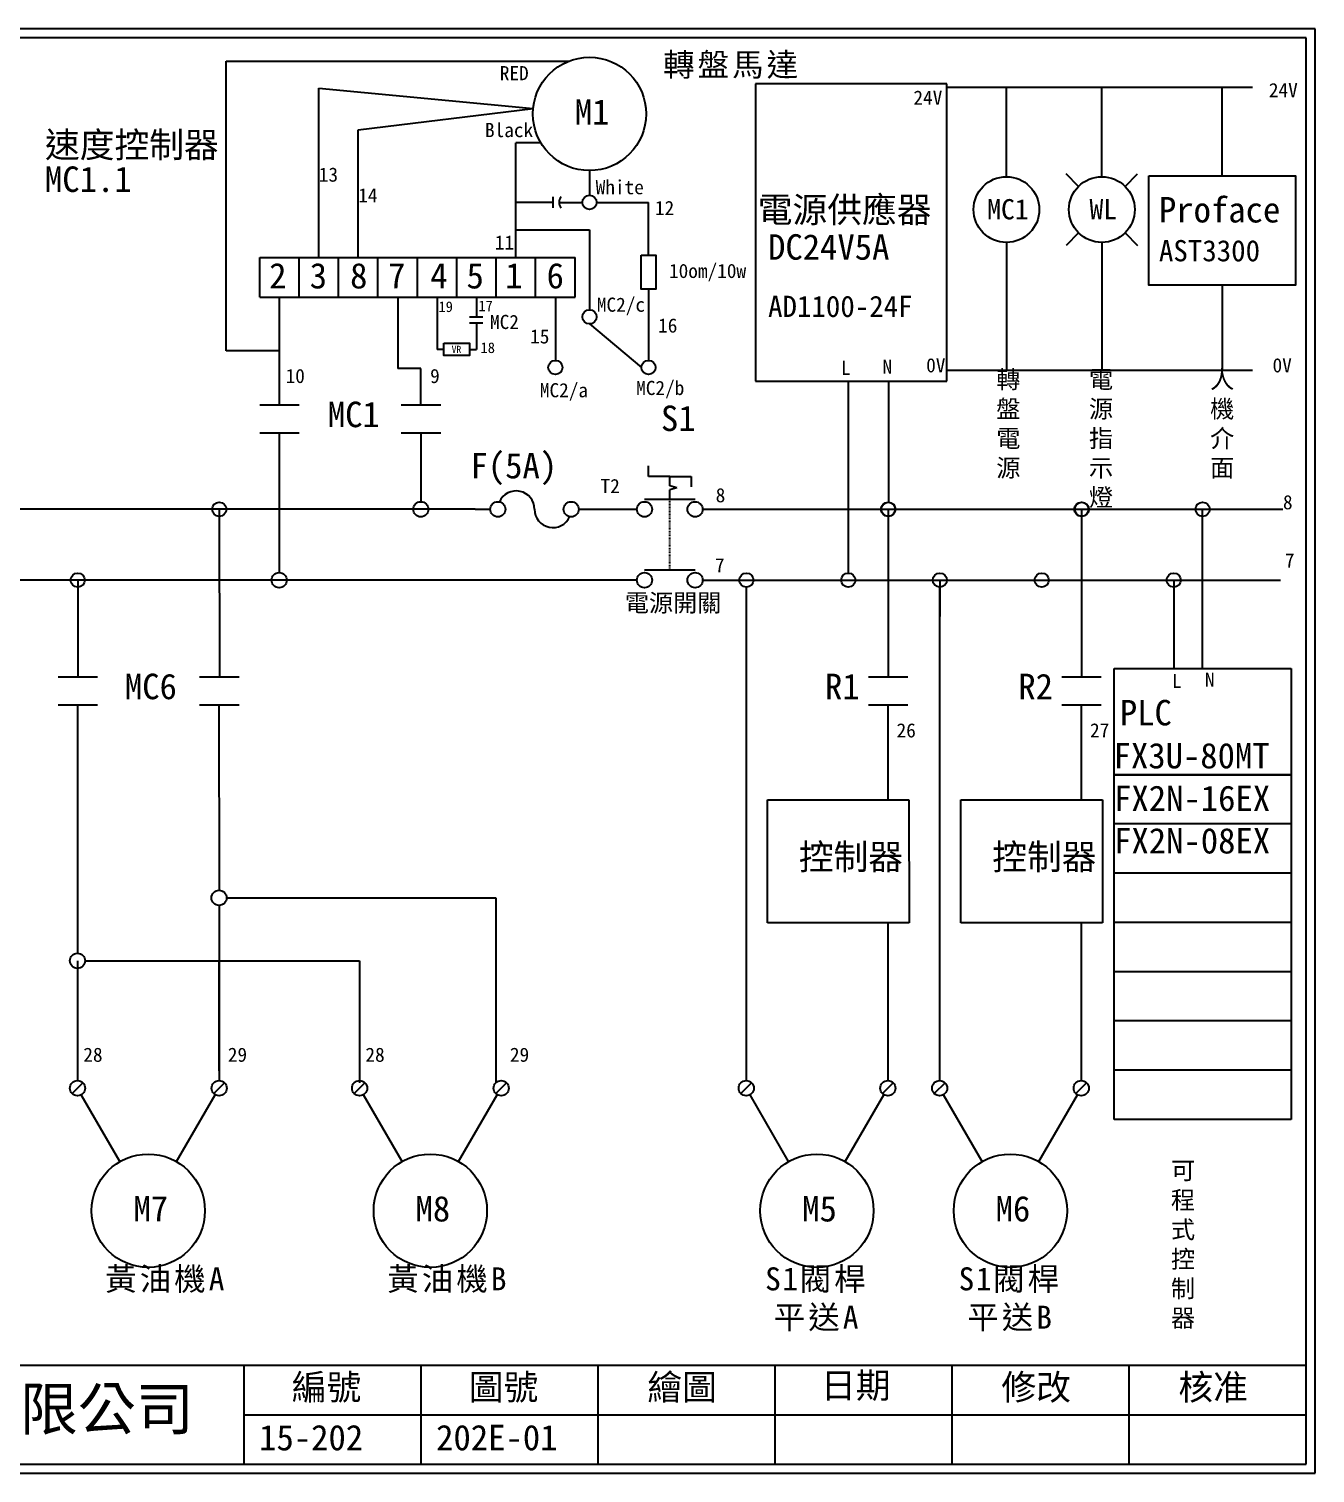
# Model space of a CAD drawing. Extents: x 10 to 297, y 3 to 207.
# Drawn here: x 115.3 to 297, y 3 to 207 of the extents above; entities that cross this region are included whole.
import ezdxf
from ezdxf.enums import TextEntityAlignment as Align

# ---------------------------------------------------------------- set-up
doc = ezdxf.new("R2010")
doc.units = 0
doc.linetypes.add('DASHED', pattern=[0.2, 0.1, -0.1])
doc.layers.get('0').update_dxf_attribs({"linetype": 'CONTINUOUS'})
for name, color, linetype in [('7', 7, 'CONTINUOUS'), ('圖框層', 7, 'CONTINUOUS'), ('標尺寸層', 3, 'CONTINUOUS')]:
    doc.layers.add(name, color=color, linetype=linetype)
doc.styles.add('CNS', font='romanc.shx', dxfattribs={"bigfont": 'chineset.shx'})
doc.styles.add('STSL', font='kaiu.ttf')
doc.styles.add('標楷體', font='kaiu.ttf')

# ---------------------------------------------------------------- blocks, each defined once
blk = doc.blocks.new('FUSE')
at = {"color": 7}
for p, q in [((0, 0), (2.14, 0)), ((14.64, 0), (16.78, 0))]:
    blk.add_line(p, q, dxfattribs=at)
for centre in [(3.21, 0), (13.56, 0)]:
    blk.add_circle(centre, 1.07)
for centre, start, end in [((5.8, 0), 0, 156.116), ((10.98, 0), 180, 336.116)]:
    blk.add_arc(centre, 2.59, start, end, dxfattribs=at)

msp = doc.modelspace()

# ---------------------------------------------------------------- linework, layer by layer
for p, q in [((244.97, 199.2), (217.97, 199.2)), ((217.97, 199.2), (217.97, 157.2)), ((244.97, 157.2), (244.97, 199.2)), ((288.16, 198.67), (244.97, 198.67)), ((253.4, 186.09), (253.4, 198.67)), ((266.88, 189.99), (266.88, 198.67)), ((266.88, 186.09), (266.88, 189.99)), ((263.6, 184.73), (261.83, 186.5)), ((270.16, 184.73), (271.93, 186.5)), ((263.6, 178.17), (261.83, 176.4)), ((270.16, 178.17), (271.93, 176.4)), ((253.4, 176.81), (253.4, 172.86)), ((266.88, 176.81), (266.88, 172.86)), ((253.4, 172.86), (253.4, 158.72)), ((266.88, 172.86), (266.88, 158.72)), ((217.97, 157.2), (240.97, 157.2)), ((231.07, 157.2), (231.07, 130.12)), ((236.74, 157.2), (236.74, 140.12)), ((240.97, 157.2), (244.97, 157.2)), ((288.16, 158.72), (244.97, 158.72)), ((202.86, 143.77), (202.86, 145.27)), ((205.86, 143.77), (202.86, 143.77)), ((205.86, 143.77), (208.86, 143.77)), ((208.86, 143.77), (208.86, 142.27)), ((206.86, 142.16), (205.86, 142.43)), ((206.86, 142.16), (205.86, 141.89)), ((178.37, 139.12), (41.11, 139.13)), ((142.23, 139.12), (142.25, 115.47)), ((210.5, 139.12), (292.46, 139.12)), ((236.68, 139.12), (236.69, 115.47)), ((263.99, 139.12), (264.01, 115.47)), ((281.11, 116.64), (281.11, 139.12)), ((201.22, 129.12), (21.12, 129.12)), ((122.24, 129.12), (122.25, 115.47)), ((210.5, 129.12), (292.09, 129.12)), ((216.63, 128.12), (216.66, 58.43)), ((243.94, 128.12), (243.97, 58.43)), ((268.61, 116.64), (293.61, 116.64)), ((268.61, 101.64), (268.61, 116.64)), ((293.61, 116.64), (293.61, 101.64)), ((122.19, 111.49), (122.2, 76.43)), ((142.19, 111.49), (142.2, 85.31)), ((236.64, 111.49), (236.64, 105.63)), ((263.95, 111.49), (263.95, 105.63)), ((236.64, 105.63), (236.64, 98.1)), ((263.95, 105.63), (263.96, 98.1)), ((293.61, 101.64), (268.61, 101.64)), ((268.61, 101.64), (293.61, 101.64)), ((268.61, 94.68), (268.61, 101.64)), ((293.61, 101.64), (293.61, 94.68)), ((293.61, 94.68), (268.61, 94.68)), ((268.61, 87.72), (268.61, 94.68)), ((293.61, 94.68), (293.61, 87.72)), ((293.61, 87.72), (268.61, 87.72)), ((268.61, 80.76), (268.61, 87.72)), ((293.61, 87.72), (293.61, 80.76)), ((142.2, 83.17), (142.21, 58.43)), ((236.65, 80.72), (236.66, 58.43)), ((263.96, 80.72), (263.97, 58.43)), ((293.61, 80.76), (268.61, 80.76)), ((268.61, 73.8), (268.61, 80.76)), ((293.61, 80.76), (293.61, 73.8)), ((122.19, 75.36), (122.19, 59.82)), ((122.2, 75.36), (122.21, 58.43)), ((122.2, 74.29), (122.21, 58.43)), ((142.19, 75.36), (142.19, 59.82)), ((142.2, 75.36), (142.21, 58.43)), ((268.61, 66.87), (268.61, 73.83)), ((293.61, 73.8), (268.61, 73.8)), ((293.61, 73.83), (293.61, 66.87)), ((293.61, 66.87), (268.61, 66.87)), ((268.61, 59.91), (268.61, 66.87)), ((293.61, 66.87), (293.61, 59.91)), ((293.61, 59.91), (268.61, 59.91)), ((268.61, 52.95), (268.61, 59.91)), ((293.61, 59.91), (293.61, 52.95)), ((122.97, 58.12), (121.45, 56.6)), ((142.97, 58.12), (141.45, 56.6)), ((162.8, 58.12), (161.29, 56.6)), ((182.8, 58.12), (181.29, 56.6)), ((217.41, 58.12), (215.9, 56.6)), ((237.41, 58.12), (235.9, 56.6)), ((244.73, 58.12), (243.21, 56.6)), ((264.73, 58.12), (263.21, 56.6)), ((128.2, 46.99), (122.74, 56.43)), ((136.2, 46.99), (141.66, 56.44)), ((168.04, 46.99), (162.58, 56.43)), ((176.04, 46.99), (181.49, 56.44)), ((222.64, 46.99), (217.19, 56.43)), ((230.64, 46.99), (236.1, 56.44)), ((249.96, 46.99), (244.51, 56.43)), ((257.96, 46.99), (263.42, 56.44)), ((293.61, 52.95), (268.61, 52.95))]:
    msp.add_line(p, q)
for centre, radius in [((194.52, 194.96), 8), ((253.4, 181.45), 4.64), ((266.88, 181.45), 4.64), ((170.69, 139.12), 1.07), ((236.74, 139.12), 1), ((264.06, 139.12), 1), ((150.69, 129.12), 1.07), ((231.07, 129.12), 1), ((258.39, 129.12), 1), ((142.2, 84.24), 1.07), ((122.2, 75.36), 1.07), ((122.21, 57.36), 1.07), ((142.21, 57.36), 1.07), ((162.05, 57.36), 1.07), ((182.05, 57.36), 1.07), ((216.66, 57.36), 1.07), ((236.66, 57.36), 1.07), ((243.97, 57.36), 1.07), ((263.97, 57.36), 1.07), ((132.2, 40.06), 8), ((172.04, 40.06), 8), ((226.64, 40.06), 8), ((253.96, 40.06), 8)]:
    msp.add_circle(centre, radius)
at = {"layer": '7'}
for p, q in [((205.86, 142.43), (205.86, 143.77)), ((205.86, 140.55), (205.86, 141.89)), ((202.29, 140.55), (209.43, 140.55)), ((202.29, 130.55), (209.43, 130.55))]:
    msp.add_line(p, q, dxfattribs=at)
at = {"layer": '7', "linetype": 'DASHED'}
msp.add_line((205.86, 130.55), (205.86, 140.55), dxfattribs=at)
at = {"layer": '7'}
for centre in [(202.29, 139.12), (209.43, 139.12), (202.29, 129.12), (209.43, 129.12)]:
    msp.add_circle(centre, 1.07, dxfattribs=at)
at = {"layer": '圖框層', "color": 7}
for p, q in [((297, 206.97), (10, 206.97)), ((297, 3), (297, 206.97)), ((295.75, 205.72), (11.25, 205.72)), ((295.75, 4.25), (295.75, 205.72)), ((11.25, 18.25), (295.75, 18.25)), ((145.75, 4.25), (145.75, 18.25)), ((170.75, 4.25), (170.75, 18.25)), ((195.75, 4.25), (195.75, 18.25)), ((220.75, 4.25), (220.75, 18.25)), ((245.75, 4.25), (245.75, 18.25)), ((270.75, 4.25), (270.75, 18.25)), ((145.75, 11.25), (295.75, 11.25)), ((11.25, 4.25), (295.75, 4.25)), ((10, 3), (297, 3))]:
    msp.add_line(p, q, dxfattribs=at)
at = {"layer": '標尺寸層', "color": 7}
for p, q in [((143.2, 161.49), (143.2, 202.4)), ((143.2, 202.4), (191.58, 202.4)), ((156.29, 174.66), (156.29, 198.6)), ((156.29, 198.6), (186.56, 195.71)), ((283.86, 186.2), (283.86, 198.67)), ((161.86, 192.73), (186.56, 195.71)), ((161.86, 174.66), (161.86, 192.73)), ((187.62, 190.87), (184.13, 190.87)), ((184.13, 174.66), (184.13, 190.87)), ((194.52, 186.96), (194.52, 183.47)), ((189.34, 182.47), (184.13, 182.47)), ((189.34, 183.25), (189.34, 181.68)), ((190.24, 182.47), (193.52, 182.47)), ((195.52, 182.47), (202.85, 182.47)), ((202.85, 174.99), (202.85, 182.47)), ((184.16, 178.58), (194.52, 178.58)), ((194.52, 178.58), (194.52, 167.3)), ((147.94, 169.1), (147.94, 174.66)), ((147.94, 174.66), (153.51, 174.66)), ((153.51, 169.1), (153.51, 174.66)), ((153.51, 169.1), (153.51, 174.66)), ((153.51, 174.66), (159.07, 174.66)), ((159.07, 169.1), (159.07, 174.66)), ((159.07, 169.1), (159.07, 174.66)), ((159.07, 174.66), (164.64, 174.66)), ((164.64, 169.1), (164.64, 174.66)), ((164.64, 169.1), (164.64, 174.66)), ((164.64, 174.66), (170.21, 174.66)), ((170.21, 169.1), (170.21, 174.66)), ((170.21, 169.1), (170.21, 174.66)), ((170.21, 174.66), (175.78, 174.66)), ((175.78, 169.1), (175.78, 174.66)), ((175.78, 169.1), (175.78, 174.66)), ((175.78, 174.66), (181.35, 174.66)), ((181.35, 169.1), (181.35, 174.66)), ((181.35, 169.1), (181.35, 174.66)), ((181.35, 174.66), (186.91, 174.66)), ((186.91, 169.1), (186.91, 174.66)), ((186.91, 169.1), (186.91, 174.66)), ((186.91, 174.66), (192.48, 174.66)), ((192.48, 169.1), (192.48, 174.66)), ((202.85, 170.22), (202.85, 160.15)), ((283.86, 170.76), (283.86, 158.72)), ((147.94, 169.1), (153.51, 169.1)), ((150.72, 153.88), (150.72, 169.1)), ((153.51, 169.1), (159.07, 169.1)), ((159.07, 169.1), (164.64, 169.1)), ((164.64, 169.1), (170.21, 169.1)), ((167.43, 169.1), (167.43, 159.01)), ((170.21, 169.1), (175.78, 169.1)), ((172.99, 169.1), (172.99, 161.69)), ((175.78, 169.1), (181.35, 169.1)), ((178.56, 169.1), (178.56, 166.3)), ((181.35, 169.1), (186.91, 169.1)), ((186.91, 169.1), (192.48, 169.1)), ((189.7, 169.1), (189.7, 160.15)), ((177.58, 166.3), (179.47, 166.3)), ((177.58, 165.47), (179.47, 165.47)), ((178.56, 165.47), (178.56, 161.69)), ((194.52, 165.3), (201.85, 159.15)), ((150.72, 161.49), (143.2, 161.49)), ((173.96, 161.69), (172.99, 161.69)), ((177.58, 161.69), (178.56, 161.69)), ((170.72, 159.01), (167.43, 159.01)), ((170.72, 153.88), (170.72, 159.01)), ((147.94, 153.88), (153.51, 153.88)), ((167.94, 153.88), (173.51, 153.88)), ((147.94, 149.91), (153.51, 149.91)), ((150.71, 149.91), (150.69, 130.19)), ((167.94, 149.91), (173.51, 149.91)), ((170.71, 149.91), (170.69, 140.19)), ((195.15, 139.12), (201.22, 139.12)), ((244, 129.12), (244, 124)), ((277.03, 129.15), (277.03, 116.64)), ((119.46, 115.47), (125.03, 115.47)), ((139.46, 115.47), (145.03, 115.47)), ((233.91, 115.47), (239.48, 115.47)), ((261.22, 115.47), (266.79, 115.47)), ((119.46, 111.49), (125.03, 111.49)), ((139.46, 111.49), (145.03, 111.49)), ((233.91, 111.49), (239.48, 111.49)), ((261.22, 111.49), (266.79, 111.49)), ((219.64, 98.1), (239.64, 98.11)), ((219.65, 80.72), (219.64, 98.1)), ((239.64, 98.11), (239.65, 80.72)), ((246.96, 98.1), (266.96, 98.11)), ((246.96, 80.72), (246.96, 98.1)), ((266.96, 98.11), (266.96, 80.72)), ((143.27, 84.24), (181.29, 84.24)), ((181.29, 84.24), (181.29, 58.12)), ((239.65, 80.72), (219.65, 80.72)), ((266.96, 80.72), (246.96, 80.72)), ((122.19, 75.36), (122.2, 75.36)), ((122.19, 74.29), (122.19, 59.82)), ((123.27, 75.36), (162.05, 75.36)), ((162.05, 75.36), (162.05, 58.12))]:
    msp.add_line(p, q, dxfattribs=at)
for points in [[(273.51, 186.2), (294.21, 186.2), (294.21, 170.76), (273.51, 170.76)], [(201.83, 174.99), (203.88, 174.99), (203.88, 170.22), (201.83, 170.22)], [(173.96, 162.56), (177.58, 162.56), (177.58, 160.82), (173.96, 160.82)]]:
    msp.add_lwpolyline(points, close=True, dxfattribs=at)
for centre in [(194.52, 182.47), (194.52, 166.3), (189.7, 159.15), (202.85, 159.15), (142.23, 139.12), (236.68, 139.12), (263.99, 139.12), (281.11, 139.12), (122.24, 129.12), (216.68, 129.12), (244, 129.12), (277.03, 129.12)]:
    msp.add_circle(centre, 1, dxfattribs=at)
msp.add_arc((191.42, 182.47), 1.19, 138.7324, 221.2676, dxfattribs=at)

# ---------------------------------------------------------------- block references
at = {"color": 7}
msp.add_blockref('FUSE', (178.37, 139.12), dxfattribs=at)

# ---------------------------------------------------------------- texts
for s, p in [('MC1', (253.61, 181.5)), ('WL', (267.08, 181.5))]:
    msp.add_text(s, height=2.856, dxfattribs=at).set_placement(p, align=Align.MIDDLE_CENTER)
at = {"color": 0, "char_height": 3.25, "width": 24.1454, "attachment_point": 2, "style": '標楷體'}
for s, insert in [('{\\T1.1;轉盤馬達}', (214.67, 203.54)), ('{\\T1.1;黃油機A}', (134.65, 32.06)), ('{\\T1.1;黃油機B}', (174.49, 32.06)), ('{\\T1.1;S1閥桿\\P平送A}', (226.64, 32.06)), ('{\\T1.1;S1閥桿\\P平送B}', (253.96, 32.06))]:
    msp.add_mtext(s, dxfattribs=dict(at, insert=insert))
at = {"layer": '圖框層', "color": 4, "style": 'STSL'}
for s, height, p in [('RED', 2, (181.85, 199.72)), ('24V', 2, (240.27, 196.26)), ('24V', 2, (290.47, 197.32)), ('M1', 3.6, (192.44, 193.43)), ('Black', 2, (179.76, 191.68)), ('速度控制器', 3.6, (117.61, 188.8)), ('MC1.1', 3.6, (117.61, 183.94)), ('13', 2, (156.29, 185.39)), ('White', 2, (195.39, 183.61)), ('14', 2, (161.86, 182.46)), ('電源供應器', 3.6, (218.28, 179.63)), ('12', 2, (203.76, 180.68)), ('Proface', 3.6, (274.94, 179.63)), ('11', 2, (181.15, 175.8)), ('DC24V5A', 3.6, (219.74, 174.37)), ('AST3300', 3, (274.94, 174.14)), ('2', 3.6, (149.28, 170.31)), ('3', 3.6, (155, 170.31)), ('8', 3.6, (160.71, 170.31)), ('7', 3.6, (166.07, 170.31)), ('4', 3.6, (172.02, 170.31)), ('5', 3.6, (177.15, 170.31)), ('1', 3.6, (182.62, 170.31)), ('6', 3.6, (188.46, 170.31)), ('10om/10w', 2, (205.75, 171.79)), ('19', 1.5, (173.19, 166.98)), ('17', 1.5, (178.83, 167.1)), ('MC2/c', 2, (195.56, 167.02)), ('AD1100-24F', 3, (219.74, 166.28)), ('MC2', 2, (180.47, 164.58)), ('16', 2, (204.21, 164.08)), ('15', 2, (186.14, 162.54)), ('VR', 1, (175.05, 161.21)), ('18', 1.5, (179.13, 161.19)), ('L', 2, (230.03, 158.11)), ('N', 2, (235.9, 158.26)), ('0V', 2, (242.07, 158.46)), ('0V', 2, (290.99, 158.46)), ('10', 2, (151.6, 156.95)), ('9', 2, (172.01, 156.95)), ('MC2/a', 2, (187.51, 154.94)), ('MC2/b', 2, (201.11, 155.26)), ('MC1', 3.6, (157.56, 150.72)), ('S1', 3.6, (204.61, 150.17)), ('F(5A)', 3.6, (177.71, 143.49)), ('T2', 2, (196.08, 141.41)), ('8', 2, (212.34, 140.11)), ('8', 2, (292.46, 139.12)), ('7', 2, (292.73, 130.9)), ('7', 2, (212.24, 130.22)), ('MC6', 3.6, (128.9, 112.3)), ('R1', 3.6, (227.77, 112.3)), ('R2', 3.6, (255.08, 112.3)), ('L', 2, (276.8, 113.88)), ('N', 2, (281.44, 114.06)), ('PLC', 3.6, (269.42, 108.6)), ('26', 2, (237.89, 106.9)), ('27', 2, (265.21, 106.9)), ('FX3U-80MT', 3.6, (268.54, 102.53)), ('FX2N-16EX', 3.6, (268.61, 96.51)), ('FX2N-08EX', 3.6, (268.61, 90.51)), ('控制器', 3.6, (224.08, 88.25)), ('控制器', 3.6, (251.4, 88.25)), ('28', 2, (123.03, 61.09)), ('29', 2, (143.44, 61.09)), ('28', 2, (162.87, 61.09)), ('29', 2, (183.28, 61.09)), ('M7', 3.6, (130.11, 38.54)), ('M8', 3.6, (169.95, 38.54)), ('M5', 3.6, (224.56, 38.54)), ('M6', 3.6, (251.88, 38.54)), ('編號', 3.6, (152.47, 13.34)), ('圖號', 3.6, (177.47, 13.34)), ('繪圖', 3.6, (202.69, 13.34)), ('日期', 3.6, (227.22, 13.59)), ('修改', 3.6, (252.69, 13.34)), ('核准', 3.6, (277.69, 13.34)), ('泓陞自動化科技有限公司', 6, (48.6, 9.08)), ('15-202', 3.6, (147.86, 6.22)), ('202E-01', 3.6, (172.86, 6.22))]:
    msp.add_text(s, height=height, dxfattribs=at).set_placement(p)
at = {"layer": '標尺寸層', "color": 7, "char_height": 2.5, "attachment_point": 1, "style": 'CNS'}
for s, insert, width in [('{\\fDFKai-SB|b0|i0|c136|p65;轉盤電源}', (251.97, 158.72), 4.1392), ('{\\fDFKai-SB|b0|i0|c136|p65;電\\P源指示燈}', (265.06, 158.72), 4.1392), ('{\\fDFKai-SB|b0|i0|c136|p65;人機介面}', (282.17, 158.72), 4.1392), ('{\\fDFKai-SB|b0|i0|c136|p65;電源開關}', (199.51, 127.16), 14.0847), ('{\\fDFKai-SB|b0|i0|c136|p65;可程式控制器}', (276.64, 46.99), 5.4243)]:
    msp.add_mtext(s, dxfattribs=dict(at, insert=insert, width=width))

doc.saveas('drawing.dxf')
